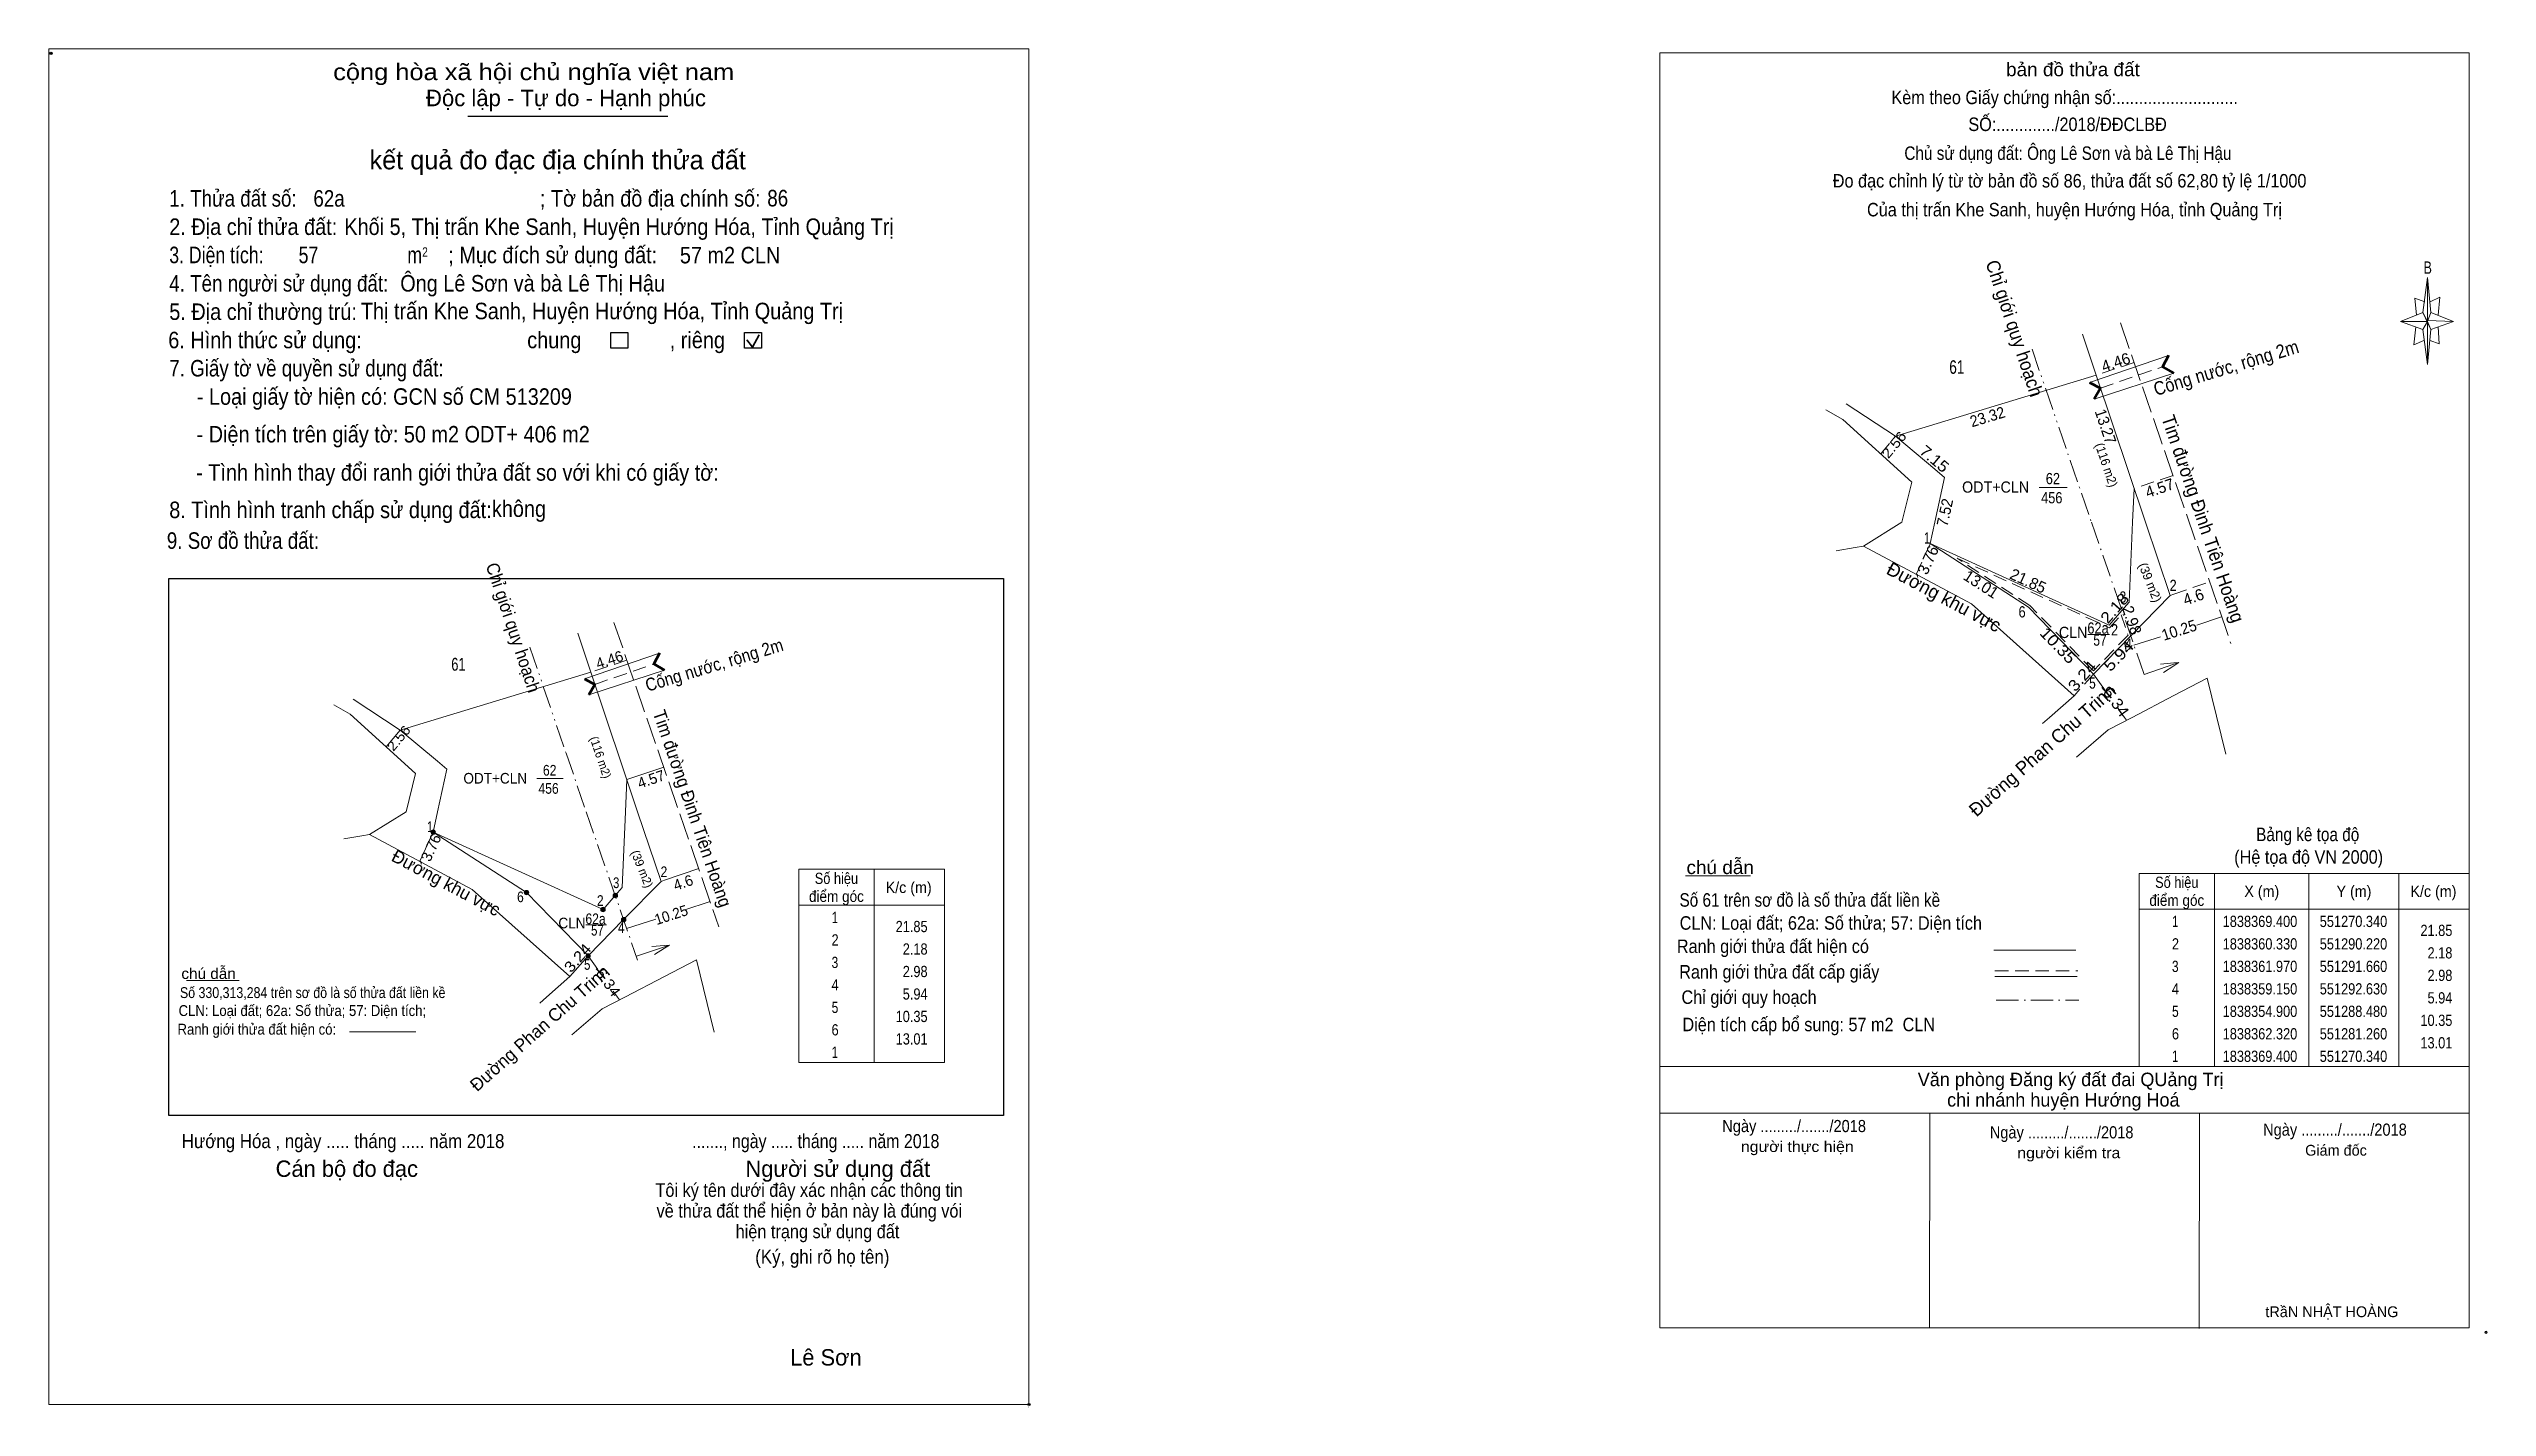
# Model space of a CAD drawing. Header units: metres. Extents: x 551061 to 551332, y 1838273 to 1838424.
import ezdxf
from ezdxf.enums import TextEntityAlignment as Align

# ---------------------------------------------------------------- set-up
doc = ezdxf.new("R2010")
doc.units = ezdxf.units.M
doc.header["$LTSCALE"] = 0.5
doc.header["$PDMODE"] = 32
doc.header["$PDSIZE"] = 0.25
for name, pattern in [('DASH_DOUBLE_DOT', [9.2, 5, -1.2, 0.3, -1.2, 0.3, -1.2]), ('DOT_DASHED', [7.7, 5, -1.2, 0.3, -1.2]), ('LONG_DASHED', [7.5, 6, -1.5]), ('MEDIUM_DASHED', [4.5, 3, -1.5])]:
    doc.linetypes.add(name, pattern=pattern)
for name, color, linetype, lineweight in [('1', 7, 'MEDIUM_DASHED', 13), ('10', 7, 'Continuous', 13), ('17', 7, 'Continuous', 13), ('2', 7, 'Continuous', 25), ('22', 7, 'LONG_DASHED', 13), ('23', 7, 'Continuous', 13), ('5', 7, 'Continuous', 13), ('52', 7, 'Continuous', 13), ('6', 7, 'Continuous', 13), ('63', 7, 'Continuous', 13), ('7', 7, 'Continuous', 25)]:
    doc.layers.add(name, color=color, linetype=linetype, lineweight=lineweight)
doc.layers.add('4', color=7, linetype='Continuous')

msp = doc.modelspace()

# ---------------------------------------------------------------- hatches: boundary and pattern name
at = {"layer": '52'}
for points in [[(551104.09, 1838337.32, 1), (551103.59, 1838337.32, 1)], [(551114.47, 1838330.59, 1), (551113.97, 1838330.59, 1)], [(551122.98, 1838328.7, 1), (551122.48, 1838328.7, 1)], [(551124.35, 1838330.26, 1), (551123.85, 1838330.26, 1)], [(551125.27, 1838327.58, 1), (551124.77, 1838327.58, 1)], [(551121.32, 1838323.54, 1), (551120.82, 1838323.54, 1)]]:
    msp.add_hatch(color=256, dxfattribs=at).paths.add_polyline_path(points)

# ---------------------------------------------------------------- linework, layer by layer
at = {"layer": '1'}
msp.add_lwpolyline([(551273.32, 1838367.77), (551290.29, 1838360.03), (551291.56, 1838361.48), (551292.34, 1838359.21), (551288.48, 1838355.26), (551281.42, 1838362.51)], close=True, dxfattribs=at)
at = {"layer": '10'}
for p, q in [((551288.79, 1838388.12), (551266.47, 1838381.35)), ((551292.85, 1838371.77), (551293.01, 1838375.54)), ((551292.47, 1838362.9), (551292.85, 1838371.77)), ((551270.34, 1838369.4), (551290.22, 1838360.33)), ((551121.37, 1838355.1), (551100.16, 1838348.67)), ((551125.23, 1838339.57), (551125.38, 1838343.15)), ((551124.86, 1838331.14), (551125.23, 1838339.57)), ((551103.84, 1838337.32), (551122.73, 1838328.7))]:
    msp.add_line(p, q, dxfattribs=at)
for points in [[(551259.87, 1838368.59), (551261.98, 1838368.96), (551262.9, 1838369.12)], [(551093.89, 1838336.55), (551095.9, 1838336.9), (551096.77, 1838337.05)]]:
    msp.add_lwpolyline(points, dxfattribs=at)
at = {"layer": '17'}
for p, q in [((551243.12, 1838332.45), (551250.36, 1838332.45)), ((551076.4, 1838320.83), (551082.25, 1838320.83)), ((551240.26, 1838282.17), (551240.28, 1838306.08)), ((551270.26, 1838282.15), (551270.28, 1838306.05)), ((551300.26, 1838282.12), (551300.28, 1838306.03))]:
    msp.add_line(p, q, dxfattribs=at)
at = {"layer": '2'}
for p, q in [((551074.45, 1838365.53), (551167.27, 1838365.53)), ((551167.27, 1838365.53), (551167.27, 1838305.79))]:
    msp.add_line(p, q, dxfattribs=at)
at = {"layer": '2', "lineweight": 13}
msp.add_lwpolyline([(551061.09, 1838424.44), (551170.1, 1838424.44), (551170.1, 1838273.65), (551061.09, 1838273.65)], close=True, dxfattribs=at)
at = {"layer": '2'}
msp.add_lwpolyline([(551167.27, 1838305.79), (551074.45, 1838305.79), (551074.45, 1838365.53)], dxfattribs=at)
msp.add_point((551170.1, 1838273.65), dxfattribs=at)
at = {"layer": '22'}
for p, q in [((551291.5, 1838393.94), (551303.78, 1838358.29)), ((551123.94, 1838360.63), (551135.61, 1838326.77))]:
    msp.add_line(p, q, dxfattribs=at)
at = {"layer": '22', "linetype": 'DASH_DOUBLE_DOT'}
for p, q in [((551281.66, 1838391.04), (551285.9, 1838378.65)), ((551114.6, 1838357.88), (551118.62, 1838346.11))]:
    msp.add_line(p, q, dxfattribs=at)
at = {"layer": '23'}
for p, q in [((551288.79, 1838388.12), (551287.27, 1838392.7)), ((551294.28, 1838371.77), (551288.79, 1838388.12)), ((551270.86, 1838371.77), (551271.94, 1838376.75)), ((551270.34, 1838369.4), (551270.86, 1838371.77)), ((551297.01, 1838363.62), (551294.28, 1838371.77)), ((551281.26, 1838362.32), (551270.34, 1838369.4)), ((551281.26, 1838362.32), (551288.48, 1838354.9)), ((551121.37, 1838355.1), (551119.92, 1838359.46)), ((551126.58, 1838339.57), (551121.37, 1838355.1)), ((551286.34, 1838352.47), (551283.61, 1838350.08)), ((551292.79, 1838350.08), (551297.43, 1838352.51)), ((551297.43, 1838352.51), (551301.15, 1838354.45)), ((551303.23, 1838345.99), (551301.15, 1838354.45)), ((551283.61, 1838350.08), (551282.81, 1838349.38)), ((551290.13, 1838348.69), (551292.79, 1838350.08)), ((551286.59, 1838345.65), (551290.13, 1838348.69)), ((551104.34, 1838339.57), (551105.36, 1838344.3)), ((551103.84, 1838337.32), (551104.34, 1838339.57)), ((551129.18, 1838331.83), (551126.58, 1838339.57)), ((551114.22, 1838330.59), (551103.84, 1838337.32)), ((551114.22, 1838330.59), (551121.07, 1838323.54)), ((551129.58, 1838321.27), (551133.11, 1838323.12)), ((551135.09, 1838315.08), (551133.11, 1838323.12)), ((551119.04, 1838321.24), (551116.45, 1838318.97)), ((551125.17, 1838318.97), (551129.58, 1838321.27)), ((551116.45, 1838318.97), (551115.69, 1838318.3)), ((551119.28, 1838314.76), (551122.64, 1838317.65)), ((551122.64, 1838317.65), (551125.17, 1838318.97))]:
    msp.add_line(p, q, dxfattribs=at)
for points in [[(551258.72, 1838384.29), (551260.61, 1838383.2), (551268.29, 1838376.24), (551267.17, 1838371.77), (551262.9, 1838369.12)], [(551271.94, 1838376.75), (551270.85, 1838377.7), (551266.47, 1838381.35)], [(551262.9, 1838369.12), (551274.92, 1838362.69), (551286.34, 1838352.47)], [(551288.48, 1838354.9), (551292.63, 1838359.15), (551297.01, 1838363.62)], [(551092.8, 1838351.47), (551094.6, 1838350.43), (551101.89, 1838343.82), (551100.83, 1838339.57), (551096.77, 1838337.05)], [(551105.36, 1838344.3), (551104.33, 1838345.2), (551100.16, 1838348.67)], [(551096.77, 1838337.05), (551108.19, 1838330.95), (551119.04, 1838321.24)], [(551121.07, 1838323.54), (551125.02, 1838327.58), (551129.18, 1838331.83)]]:
    msp.add_lwpolyline(points, dxfattribs=at)
at = {"layer": '5'}
for p, q in [((551240.26, 1838282.17), (551240.26, 1838423.97)), ((551325.13, 1838395.11), (551325.63, 1838399.01)), ((551325.13, 1838393.21), (551322.63, 1838394.11)), ((551326.03, 1838393.21), (551325.63, 1838389.31)), ((551326.03, 1838395.11), (551328.53, 1838394.11)), ((551326.83, 1838393.51), (551326.93, 1838391.61)), ((551326.93, 1838391.61), (551325.93, 1838392.01))]:
    msp.add_line(p, q, dxfattribs=at)
for points in [[(551240.26, 1838423.97), (551330.26, 1838423.97), (551330.26, 1838282.17)], [(551325.33, 1838396.31), (551324.23, 1838396.71), (551324.43, 1838394.81)], [(551325.93, 1838396.31), (551327.03, 1838396.81), (551326.83, 1838394.81)], [(551325.63, 1838394.11), (551325.13, 1838395.11), (551322.63, 1838394.11)], [(551324.33, 1838393.51), (551324.13, 1838391.51), (551325.23, 1838392.01)], [(551325.63, 1838394.11), (551326.03, 1838393.21), (551328.53, 1838394.11)]]:
    msp.add_lwpolyline(points, dxfattribs=at)
for points in [[(551240.26, 1838423.97), (551330.26, 1838423.97), (551330.26, 1838282.17), (551240.26, 1838282.17)], [(551325.63, 1838399.01), (551326.03, 1838395.11), (551325.63, 1838394.11)], [(551325.63, 1838394.11), (551322.63, 1838394.11), (551325.13, 1838395.11), (551326.03, 1838393.21), (551328.53, 1838394.11), (551325.63, 1838394.21)], [(551325.63, 1838394.11), (551325.63, 1838389.31), (551325.13, 1838393.21)]]:
    msp.add_lwpolyline(points, close=True, dxfattribs=at)
at = {"layer": '52'}
for p, q in [((551288.06, 1838387.34), (551296.85, 1838390.33)), ((551288.56, 1838385.46), (551297.42, 1838388.36)), ((551260.99, 1838384.96), (551266.47, 1838381.35)), ((551282.46, 1838375.65), (551285.55, 1838375.65)), ((551299.97, 1838360.35), (551302.75, 1838361.25)), ((551287.87, 1838359.31), (551290.27, 1838359.31)), ((551292.99, 1838358.11), (551295.93, 1838359.05)), ((551120.68, 1838354.36), (551129.03, 1838357.2)), ((551121.15, 1838352.58), (551129.57, 1838355.33)), ((551288.48, 1838354.9), (551289.83, 1838353.02)), ((551094.96, 1838352.1), (551100.16, 1838348.67)), ((551291.15, 1838351.16), (551291.93, 1838350.08)), ((551291.93, 1838350.08), (551292.17, 1838349.75)), ((551098.61, 1838346.8), (551100.16, 1838348.67)), ((551129.49, 1838344.53), (551125.38, 1838343.15)), ((551115.36, 1838343.26), (551118.29, 1838343.26)), ((551102.36, 1838334.07), (551103.84, 1838337.32)), ((551129.58, 1838331.97), (551133.37, 1838333.28)), ((551152.9, 1838333.18), (551152.9, 1838311.68)), ((551131.71, 1838328.63), (551134.63, 1838329.58)), ((551120.82, 1838327.01), (551123.1, 1838327.01)), ((551125.36, 1838326.59), (551128.62, 1838327.63)), ((551121.07, 1838323.54), (551119.04, 1838321.24)), ((551121.07, 1838323.54), (551122.15, 1838322.03)), ((551123.87, 1838319.64), (551124.35, 1838318.97))]:
    msp.add_line(p, q, dxfattribs=at)
at = {"layer": '52', "linetype": 'MEDIUM_DASHED'}
for p, q in [((551293.02, 1838389.54), (551288.79, 1838388.12)), ((551289.27, 1838386.69), (551296.18, 1838389.08)), ((551264.83, 1838379.38), (551266.47, 1838381.35)), ((551297.34, 1838376.99), (551293.01, 1838375.54)), ((551268.78, 1838365.98), (551270.34, 1838369.4)), ((551297.01, 1838363.62), (551297.43, 1838363.77)), ((551297.43, 1838363.77), (551301.42, 1838365.15)), ((551125.39, 1838356.45), (551121.37, 1838355.1)), ((551121.82, 1838353.75), (551128.39, 1838356.02)), ((551288.48, 1838354.9), (551286.34, 1838352.47)), ((551129.18, 1838331.83), (551129.58, 1838331.97)), ((551124.35, 1838318.97), (551124.58, 1838318.65))]:
    msp.add_line(p, q, dxfattribs=at)
at = {"layer": '52', "lineweight": 53}
for points in [[(551296.85, 1838390.33), (551296.18, 1838389.08), (551297.42, 1838388.36)], [(551288.06, 1838387.34), (551289.27, 1838386.69), (551288.56, 1838385.46)], [(551129.03, 1838357.2), (551128.39, 1838356.02), (551129.57, 1838355.33)], [(551120.68, 1838354.36), (551121.82, 1838353.75), (551121.15, 1838352.58)]]:
    msp.add_lwpolyline(points, dxfattribs=at)
at = {"layer": '52', "linetype": 'DOT_DASHED'}
for points in [[(551285.9, 1838378.65), (551288.27, 1838371.77), (551294.28, 1838354.39)], [(551118.62, 1838346.11), (551120.87, 1838339.57), (551126.58, 1838323.06)]]:
    msp.add_lwpolyline(points, dxfattribs=at)
at = {"layer": '52'}
for points in [[(551292.47, 1838362.9), (551291.66, 1838361.97), (551290.22, 1838360.33)], [(551124.86, 1838331.14), (551124.1, 1838330.26), (551122.73, 1838328.7)]]:
    msp.add_lwpolyline(points, dxfattribs=at)
for centre in [(551103.84, 1838337.32), (551114.22, 1838330.59), (551122.73, 1838328.7), (551124.1, 1838330.26), (551125.02, 1838327.58), (551121.07, 1838323.54)]:
    msp.add_circle(centre, 0.25, dxfattribs=at)
at = {"layer": '6'}
for p, q in [((551277.4, 1838324.18), (551286.54, 1838324.18)), ((551277.54, 1838321.25), (551286.68, 1838321.25)), ((551094.52, 1838315.12), (551101.9, 1838315.12)), ((551240.26, 1838311.23), (551330.26, 1838311.23)), ((551240.26, 1838311.23), (551330.26, 1838311.23)), ((551240.26, 1838306.07), (551330.26, 1838306.07))]:
    msp.add_line(p, q, dxfattribs=at)
at = {"layer": '6', "linetype": 'MEDIUM_DASHED'}
msp.add_line((551277.54, 1838321.87), (551286.74, 1838321.87), dxfattribs=at)
at = {"layer": '6'}
msp.add_point((551332.16, 1838281.67), dxfattribs=at)
at = {"layer": '63'}
for p, q in [((551297.43, 1838355.98), (551294.14, 1838354.85)), ((551295.95, 1838356), (551297.43, 1838356.13)), ((551297.43, 1838355.81), (551296.27, 1838355.06)), ((551298, 1838356.18), (551297.43, 1838355.98)), ((551301.96, 1838332.73), (551301.96, 1838311.23)), ((551312.46, 1838332.73), (551312.46, 1838311.23)), ((551322.46, 1838332.73), (551322.46, 1838311.23)), ((551293.56, 1838328.73), (551330.26, 1838328.73)), ((551129.58, 1838324.57), (551126.45, 1838323.5)), ((551128.17, 1838324.59), (551129.58, 1838324.71)), ((551129.58, 1838324.41), (551128.47, 1838323.7)), ((551130.12, 1838324.76), (551129.58, 1838324.57))]:
    msp.add_line(p, q, dxfattribs=at)
at = {"layer": '63', "linetype": 'DOT_DASHED'}
msp.add_line((551277.67, 1838318.62), (551286.87, 1838318.62), dxfattribs=at)
at = {"layer": '63'}
for points in [[(551297.43, 1838356.13), (551298, 1838356.18), (551297.43, 1838355.81)], [(551152.9, 1838311.68), (551144.5, 1838311.68), (551144.5, 1838333.18), (551152.9, 1838333.18)], [(551152.9, 1838333.18), (551160.7, 1838333.18), (551160.7, 1838311.68), (551152.9, 1838311.68)], [(551144.5, 1838329.18), (551152.9, 1838329.18), (551160.7, 1838329.18)], [(551129.58, 1838324.71), (551130.12, 1838324.76), (551129.58, 1838324.41)]]:
    msp.add_lwpolyline(points, dxfattribs=at)
msp.add_lwpolyline([(551293.56, 1838332.73), (551330.26, 1838332.73), (551330.26, 1838311.23), (551293.56, 1838311.23)], close=True, dxfattribs=at)
at = {"layer": '7'}
msp.add_line((551107.69, 1838416.96), (551129.94, 1838416.96), dxfattribs=at)
at = {"layer": '7', "lineweight": 35}
for p, q in [((551138.73, 1838392.08), (551139.35, 1838391.27)), ((551139.35, 1838391.27), (551140.11, 1838392.63))]:
    msp.add_line(p, q, dxfattribs=at)
at = {"layer": '7'}
for points in [[(551123.61, 1838392.89), (551125.5, 1838392.89), (551125.5, 1838391.13), (551123.61, 1838391.13)], [(551138.48, 1838392.89), (551140.37, 1838392.89), (551140.37, 1838391.13), (551138.48, 1838391.13)]]:
    msp.add_lwpolyline(points, close=True, dxfattribs=at)
msp.add_point((551061.33, 1838423.94), dxfattribs=at)

# ---------------------------------------------------------------- texts
at = {"layer": '2'}
for s, width, p in [('Hướng Hóa , ngày ..... tháng ..... năm 2018', 0.9, (551075.88, 1838302.17)), ('......., ngày ..... tháng ..... năm 2018', 0.85, (551132.64, 1838302.17)), ('(Ký, ghi rõ họ tên)', 0.9, (551139.66, 1838289.32))]:
    msp.add_text(s, height=1.56, dxfattribs=dict(at, width=width)).set_placement(p)
for s, p in [('Cán bộ đo đạc', (551086.32, 1838298.97)), ('Người sử dụng đất', (551138.57, 1838298.97)), ('Lê Sơn', (551143.54, 1838277.99))]:
    msp.add_text(s, height=1.82, dxfattribs=at).set_placement(p)
at = {"layer": '2', "width": 0.9}
for s, p in [('Tôi ký tên dưới đây xác nhận các thông tin', (551145.65, 1838296.75)), ('về thửa đất thể hiện ở bản này là đúng vói', (551145.675, 1838294.45)), ('hiện trạng sử dụng đất', (551146.585, 1838292.15))]:
    msp.add_text(s, height=1.503, dxfattribs=at).set_placement(p, align=Align.CENTER)
at = {"layer": '2'}
msp.add_text('.', height=0.52, dxfattribs=at).set_placement((551170.0757, 1838273.35), align=Align.CENTER)
at = {"layer": '4', "width": 0.8}
msp.add_text('57', height=1.835, dxfattribs=at).set_placement((551088.88, 1838400.59))
at = {"layer": '5'}
for s, height, width, p in [('bản đồ thửa đất', 1.5, 1.05, (551286.21, 1838421.39)), ('Kèm theo Giấy chứng nhận số:...........................', 1.5, 0.9, (551285.29, 1838418.28)), ('SỐ:............./2018/ĐĐCLBĐ', 1.5, 0.9, (551285.615, 1838415.29)), ('Chủ sử dụng đất: Ông Lê Sơn và bà Lê Thị Hậu', 1.5, 0.85, (551285.65, 1838412.08)), ('Đo đạc chỉnh lý từ tờ bản đồ số 86, thửa đất số 62,80 tỷ lệ 1/1000 ', 1.5, 0.9, (551286.09, 1838409.01)), ('Của thị trấn Khe Sanh, huyện Hướng Hóa, tỉnh Quảng Trị', 1.5, 0.9, (551286.38, 1838405.8)), ('B', 1.378, 0.75, (551325.67, 1838399.41))]:
    msp.add_text(s, height=height, dxfattribs=dict(at, width=width)).set_placement(p, align=Align.CENTER)
at = {"layer": '52'}
for s, height, rotation, p in [('4.46', 1.25, 18.557, (551291.1761, 1838388.9823)), ('3.76', 1.25, 65.48, (551270.6582, 1838367.3106)), ('Đường khu vực', 1.5, 331.856, (551271.5112, 1838362.7976)), ('(39 m2)', 1, 291.973, (551294.3304, 1838364.8971)), ('4.46', 1.187, 18.557, (551123.6411, 1838355.9271)), ('Đường Phan Chu Trinh', 1.5, 41.553, (551283.3075, 1838345.8772)), ('3.76', 1.187, 65.48, (551104.143, 1838335.3336)), ('Đường khu vực', 1.425, 331.856, (551104.9489, 1838331.0486)), ('(39 m2)', 0.95, 291.973, (551126.6278, 1838333.0427)), ('Đường Phan Chu Trinh', 1.425, 41.553, (551116.1624, 1838314.9736))]:
    msp.add_text(s, height=height, rotation=rotation, dxfattribs=at).set_placement(p, align=Align.CENTER)
for s, height, rotation, width, p in [('Cống nước, rộng 2m', 1.5, 16.873, 0.9, (551303.4573, 1838388.2423)), ('Tim đường Đinh Tiên Hoàng', 1.5, 288.999, 0.95, (551299.9724, 1838371.9242)), ('2.56', 1.1, 50.223, 1.15, (551266.7348, 1838380.0431)), ('Cống nước, rộng 2m', 1.425, 16.873, 0.9, (551135.3032, 1838355.2228)), ('3.24', 1.25, 48.631, 1.15, (551287.7119, 1838354.2469)), ('6.34', 1.25, 305.622, 1.1, (551290.499, 1838351.434)), ('Tim đường Đinh Tiên Hoàng', 1.425, 288.999, 0.95, (551131.9938, 1838339.7119)), ('2.56', 1.045, 50.223, 1.15, (551100.4187, 1838347.4257)), ('3.24', 1.187, 48.631, 1.15, (551120.3508, 1838322.9276)), ('6.34', 1.187, 305.622, 1.1, (551122.814, 1838320.2608))]:
    msp.add_text(s, height=height, rotation=rotation, dxfattribs=dict(at, width=width)).set_placement(p, align=Align.CENTER)
for s, height, width, p in [('61', 1.5, 0.75, (551273.295, 1838388.29)), ('62', 1.25, 0.85, (551283.98, 1838376.01)), ('ODT+CLN', 1.25, 0.95, (551277.61, 1838375.07)), ('456', 1.25, 0.85, (551283.855, 1838373.88)), ('62a', 1.25, 0.85, (551289, 1838359.39)), ('CLN', 1.25, 0.95, (551286.235, 1838358.9)), ('57', 1.25, 0.8, (551289.22, 1838358.05)), ('61', 1.425, 0.75, (551106.65, 1838355.27)), ('62', 1.187, 0.85, (551116.8, 1838343.6)), ('ODT+CLN', 1.187, 0.95, (551110.745, 1838342.71)), ('456', 1.187, 0.85, (551116.675, 1838341.58)), ('62a', 1.187, 0.85, (551121.9, 1838327.08)), ('CLN', 1.187, 0.95, (551119.275, 1838326.61)), ('57', 1.187, 0.8, (551122.11, 1838325.81))]:
    msp.add_text(s, height=height, dxfattribs=dict(at, width=width)).set_placement(p, align=Align.CENTER)
at = {"layer": '6'}
for s, height, width, p in [('57 m2 CLN', 1.835, 0.9, (551131.28, 1838400.57)), ('Ông Lê Sơn và bà Lê Thị Hậu', 1.835, 0.9, (551100.18, 1838397.44)), ('Số 61 trên sơ đồ là số thửa đất liền kề', 1.5, 0.85, (551242.45, 1838329.02)), ('CLN: Loại đất; 62a: Số thửa; 57: Diện tích', 1.5, 0.9, (551242.47, 1838326.46)), ('chú dẫn', 1.211, 1.05, (551075.84, 1838320.98)), ('Số 330,313,284 trên sơ đồ là số thửa đất liền kề', 1.211, 0.85, (551075.68, 1838318.86)), ('CLN: Loại đất; 62a: Số thửa; 57: Diện tích;', 1.21, 0.9, (551075.53, 1838316.86)), ('Ranh giới thửa đất hiện có:', 1.21, 0.9, (551075.41, 1838314.79)), ('Diện tích cấp bổ sung: 57 m2  CLN', 1.5, 0.9, (551242.78, 1838315.17))]:
    msp.add_text(s, height=height, dxfattribs=dict(at, width=width)).set_placement(p)
for s, height, width, p in [('Bảng kê tọa độ', 1.5, 0.85, (551312.32, 1838336.31)), ('chú dẫn', 1.5, 1.05, (551246.98, 1838332.65)), ('(Hệ tọa độ VN 2000)', 1.5, 0.9, (551312.425, 1838333.8)), ('Ranh giới thửa đất hiện có ', 1.5, 0.9, (551253.09, 1838323.87)), ('Ranh giới thửa đất cấp giấy', 1.5, 0.9, (551253.55, 1838321.03)), ('Chỉ giới quy hoạch', 1.5, 0.9, (551250.19, 1838318.21)), ('Ngày ........./......./2018', 1.35, 0.9, (551255.2, 1838303.95)), ('Ngày ........./......./2018', 1.35, 0.9, (551284.95, 1838303.25)), ('Ngày ........./......./2018', 1.35, 0.9, (551315.35, 1838303.55)), ('người thực hiện', 1.2, 1.1, (551255.555, 1838301.74)), ('người kiểm tra', 1.2, 1.1, (551285.75, 1838301.05))]:
    msp.add_text(s, height=height, dxfattribs=dict(at, width=width)).set_placement(p, align=Align.CENTER)
for s, height, p in [(' Văn phòng Đăng ký đất đai QUảng Trị', 1.5, (551285.675, 1838309.06)), ('chi nhánh huyện Hướng Hoá', 1.5, (551285.14, 1838306.79)), ('Giám đốc', 1.2, (551315.465, 1838301.33)), ('tRầN NHẬT HOÀNG', 1.2, (551315.01, 1838283.37))]:
    msp.add_text(s, height=height, dxfattribs=at).set_placement(p, align=Align.CENTER)
at = {"layer": '63'}
for s, height, rotation, width, p in [('Chỉ giới quy hoạch', 1.5, 288.55, 0.95, (551279.0001, 1838393.1086)), ('23.32', 1.25, 16.873, 0.95, (551276.8836, 1838382.9104)), ('13.27', 1.25, 288.55, 0.95, (551289.2463, 1838382.2338)), ('7.15', 1.25, 319.938, 1.1, (551270.3977, 1838378.3541)), ('(116 m2)', 1, 288.55, 0.95, (551289.4574, 1838377.9941)), ('7.52', 1.25, 77.719, 0.95, (551272.577, 1838372.7421)), ('Chỉ giới quy hoạch', 1.425, 288.55, 0.95, (551112.0683, 1838359.8417)), ('2.18', 1.25, 48.715, 1.15, (551291.3211, 1838361.8076)), ('10.25', 1.25, 17.756, 0.95, (551298.2094, 1838359.1882)), ('10.35', 1.25, 314.217, 1.15, (551284.1028, 1838357.6409)), ('5.94', 1.25, 45.682, 1.2, (551291.7345, 1838356.4784)), ('(116 m2)', 0.95, 288.55, 0.95, (551122.0081, 1838345.4811)), ('10.25', 1.187, 17.756, 0.95, (551130.4939, 1838327.5477))]:
    msp.add_text(s, height=height, rotation=rotation, dxfattribs=dict(at, width=width)).set_placement(p, align=Align.CENTER)
for s, height, rotation, p in [('4.57', 1.25, 19.134, (551296.0601, 1838374.9939)), ('13.01', 1.25, 327.043, (551275.655, 1838364.3597)), ('21.85', 1.25, 335.476, (551280.9656, 1838364.6897)), ('4.6', 1.25, 19.134, (551299.8152, 1838362.8873)), ('2.98', 1.25, 288.982, (551292.1783, 1838360.6833)), ('4.57', 1.187, 19.134, (551128.2754, 1838342.638)), ('4.6', 1.187, 19.134, (551131.8404, 1838331.1383))]:
    msp.add_text(s, height=height, rotation=rotation, dxfattribs=at).set_placement(p, align=Align.CENTER)
for s, height, width, p in [(' 1', 1.25, 0.75, (551270.34, 1838369.4)), (' 3', 1.25, 0.8, (551292.14, 1838362.84)), (' 2', 1.25, 0.85, (551297.75, 1838364.13)), (' 6', 1.25, 0.85, (551280.95, 1838361.19)), (' 2', 1.25, 0.85, (551291.23, 1838359.19)), (' 4', 1.25, 0.85, (551292.76, 1838357.59)), (' 5', 1.25, 0.8, (551288.75, 1838353.27)), (' 1', 1.187, 0.75, (551103.83, 1838337.32)), (' 2', 1.187, 0.85, (551129.88, 1838332.31)), (' 6', 1.187, 0.85, (551113.92, 1838329.52)), (' 3', 1.187, 0.8, (551124.55, 1838331.09)), (' 2', 1.187, 0.85, (551122.8, 1838329.11)), (' 4', 1.187, 0.85, (551125.14, 1838326.1)), ('21.85', 1.25, 0.85, (551158.83, 1838326.19)), ('21.85', 1.25, 0.85, (551328.41, 1838325.76)), (' 5', 1.187, 0.8, (551121.33, 1838322)), ('2.18', 1.25, 0.85, (551158.83, 1838323.69)), ('2.98', 1.25, 0.85, (551158.83, 1838321.19)), ('2.18', 1.25, 0.85, (551328.41, 1838323.26)), ('5.94', 1.25, 0.85, (551158.83, 1838318.69)), ('2.98', 1.25, 0.85, (551328.41, 1838320.76)), ('10.35', 1.25, 0.85, (551158.83, 1838316.19)), ('10.35', 1.25, 0.85, (551328.41, 1838315.76)), ('5.94', 1.25, 0.85, (551328.41, 1838318.26)), ('13.01', 1.25, 0.85, (551158.83, 1838313.69)), ('13.01', 1.25, 0.85, (551328.41, 1838313.26))]:
    msp.add_text(s, height=height, dxfattribs=dict(at, width=width)).set_placement(p, align=Align.RIGHT)
for s, width, p in [('điểm góc', 0.9, (551148.69, 1838329.55)), ('Số hiệu', 0.85, (551148.69, 1838331.55)), ('K/c (m)', 0.95, (551156.725, 1838330.54)), ('điểm góc', 0.9, (551297.76, 1838329.11)), ('Số hiệu', 0.85, (551297.76, 1838331.11)), ('X (m)', 0.95, (551307.21, 1838330.11)), ('Y (m)', 0.95, (551317.465, 1838330.11)), ('K/c (m)', 0.95, (551326.305, 1838330.11)), (' 1', 0.75, (551148.34, 1838327.2)), (' 1', 0.75, (551297.41, 1838326.76)), ('1838369.400', 0.85, (551307.01, 1838326.76)), ('551270.340', 0.85, (551317.41, 1838326.76)), (' 2', 0.85, (551148.345, 1838324.7)), (' 2', 0.85, (551297.415, 1838324.26)), ('1838360.330', 0.85, (551307.01, 1838324.26)), ('551290.220', 0.85, (551317.41, 1838324.26)), (' 3', 0.8, (551148.335, 1838322.2)), (' 3', 0.8, (551297.405, 1838321.76)), ('1838361.970', 0.85, (551307.01, 1838321.76)), ('551291.660', 0.85, (551317.41, 1838321.76)), (' 4', 0.85, (551148.34, 1838319.7)), (' 4', 0.85, (551297.41, 1838319.26)), ('1838359.150', 0.85, (551307.01, 1838319.26)), ('551292.630', 0.85, (551317.41, 1838319.26)), (' 5', 0.8, (551148.345, 1838317.2)), (' 5', 0.8, (551297.415, 1838316.76)), ('1838354.900', 0.85, (551307.01, 1838316.76)), ('551288.480', 0.85, (551317.41, 1838316.76)), (' 6', 0.85, (551148.345, 1838314.7)), (' 6', 0.85, (551297.415, 1838314.26)), ('1838362.320', 0.85, (551307.01, 1838314.26)), ('551281.260', 0.85, (551317.41, 1838314.26)), (' 1', 0.75, (551148.34, 1838312.2)), (' 1', 0.75, (551297.41, 1838311.76)), ('1838369.400', 0.85, (551307.01, 1838311.76)), ('551270.340', 0.85, (551317.41, 1838311.76))]:
    msp.add_text(s, height=1.25, dxfattribs=dict(at, width=width)).set_placement(p, align=Align.CENTER)
at = {"layer": '7'}
for s, height, width, p in [('cộng hòa xã hội chủ nghĩa việt nam', 1.837, 1.15, (551092.72, 1838420.95)), ('1. Thửa đất số:', 1.837, 0.85, (551074.49, 1838406.88)), ('62a', 1.835, 0.85, (551090.52, 1838406.88)), ('; Tờ bản đồ địa chính số:', 1.837, 0.9, (551115.7, 1838406.88)), ('86', 1.835, 0.85, (551141, 1838406.91)), ('2. Địa chỉ thửa đất:', 1.837, 0.9, (551074.49, 1838403.73)), ('Khối 5, Thị trấn Khe Sanh, Huyện Hướng Hóa, Tỉnh Quảng Trị', 1.835, 0.9, (551093.96, 1838403.73)), ('3. Diện tích:', 1.837, 0.8, (551074.49, 1838400.59)), ('m', 1.837, 0.8, (551100.97, 1838400.59)), ('2', 1.05, 0.8, (551102.62, 1838401.31)), ('; Mục đích sử dụng đất:', 1.837, 0.9, (551105.52, 1838400.59)), ('4. Tên người sử dụng đất:', 1.837, 0.85, (551074.49, 1838397.43)), ('5. Địa chỉ thường trú:', 1.837, 0.9, (551074.49, 1838394.28)), ('Thị trấn Khe Sanh, Huyện Hướng Hóa, Tỉnh Quảng Trị', 1.835, 0.9, (551095.8, 1838394.36)), ('6. Hình thức sử dụng:', 1.837, 0.9, (551074.38, 1838391.13)), ('chung                , riêng', 1.837, 0.9, (551114.3, 1838391.13)), ('7. Giấy tờ về quyền sử dụng đất:', 1.837, 0.85, (551074.49, 1838387.99)), ('     - Loại giấy tờ hiện có: GCN số CM 513209', 1.835, 0.9, (551074.49, 1838384.84)), ('- Diện tích trên giấy tờ: 50 m2 ODT+ 406 m2', 1.835, 0.9, (551077.53, 1838380.65)), ('     - Tình hình thay đổi ranh giới thửa đất so với khi có giấy tờ:', 1.835, 0.9, (551074.42, 1838376.4)), ('8. Tình hình tranh chấp sử dụng đất: ', 1.835, 0.9, (551074.49, 1838372.24)), ('không', 1.837, 0.9, (551110.37, 1838372.37)), ('9. Sơ đồ thửa đất:', 1.837, 0.85, (551074.22, 1838368.82))]:
    msp.add_text(s, height=height, dxfattribs=dict(at, width=width)).set_placement(p)
msp.add_text('Độc lập - Tự do - Hạnh phúc', height=1.837, dxfattribs=at).set_placement((551103.04, 1838418.05))
msp.add_text('kết quả đo đạc địa chính thửa đất', height=2.1, dxfattribs=at).set_placement((551117.69, 1838411.03), align=Align.CENTER)

doc.saveas('drawing.dxf')
